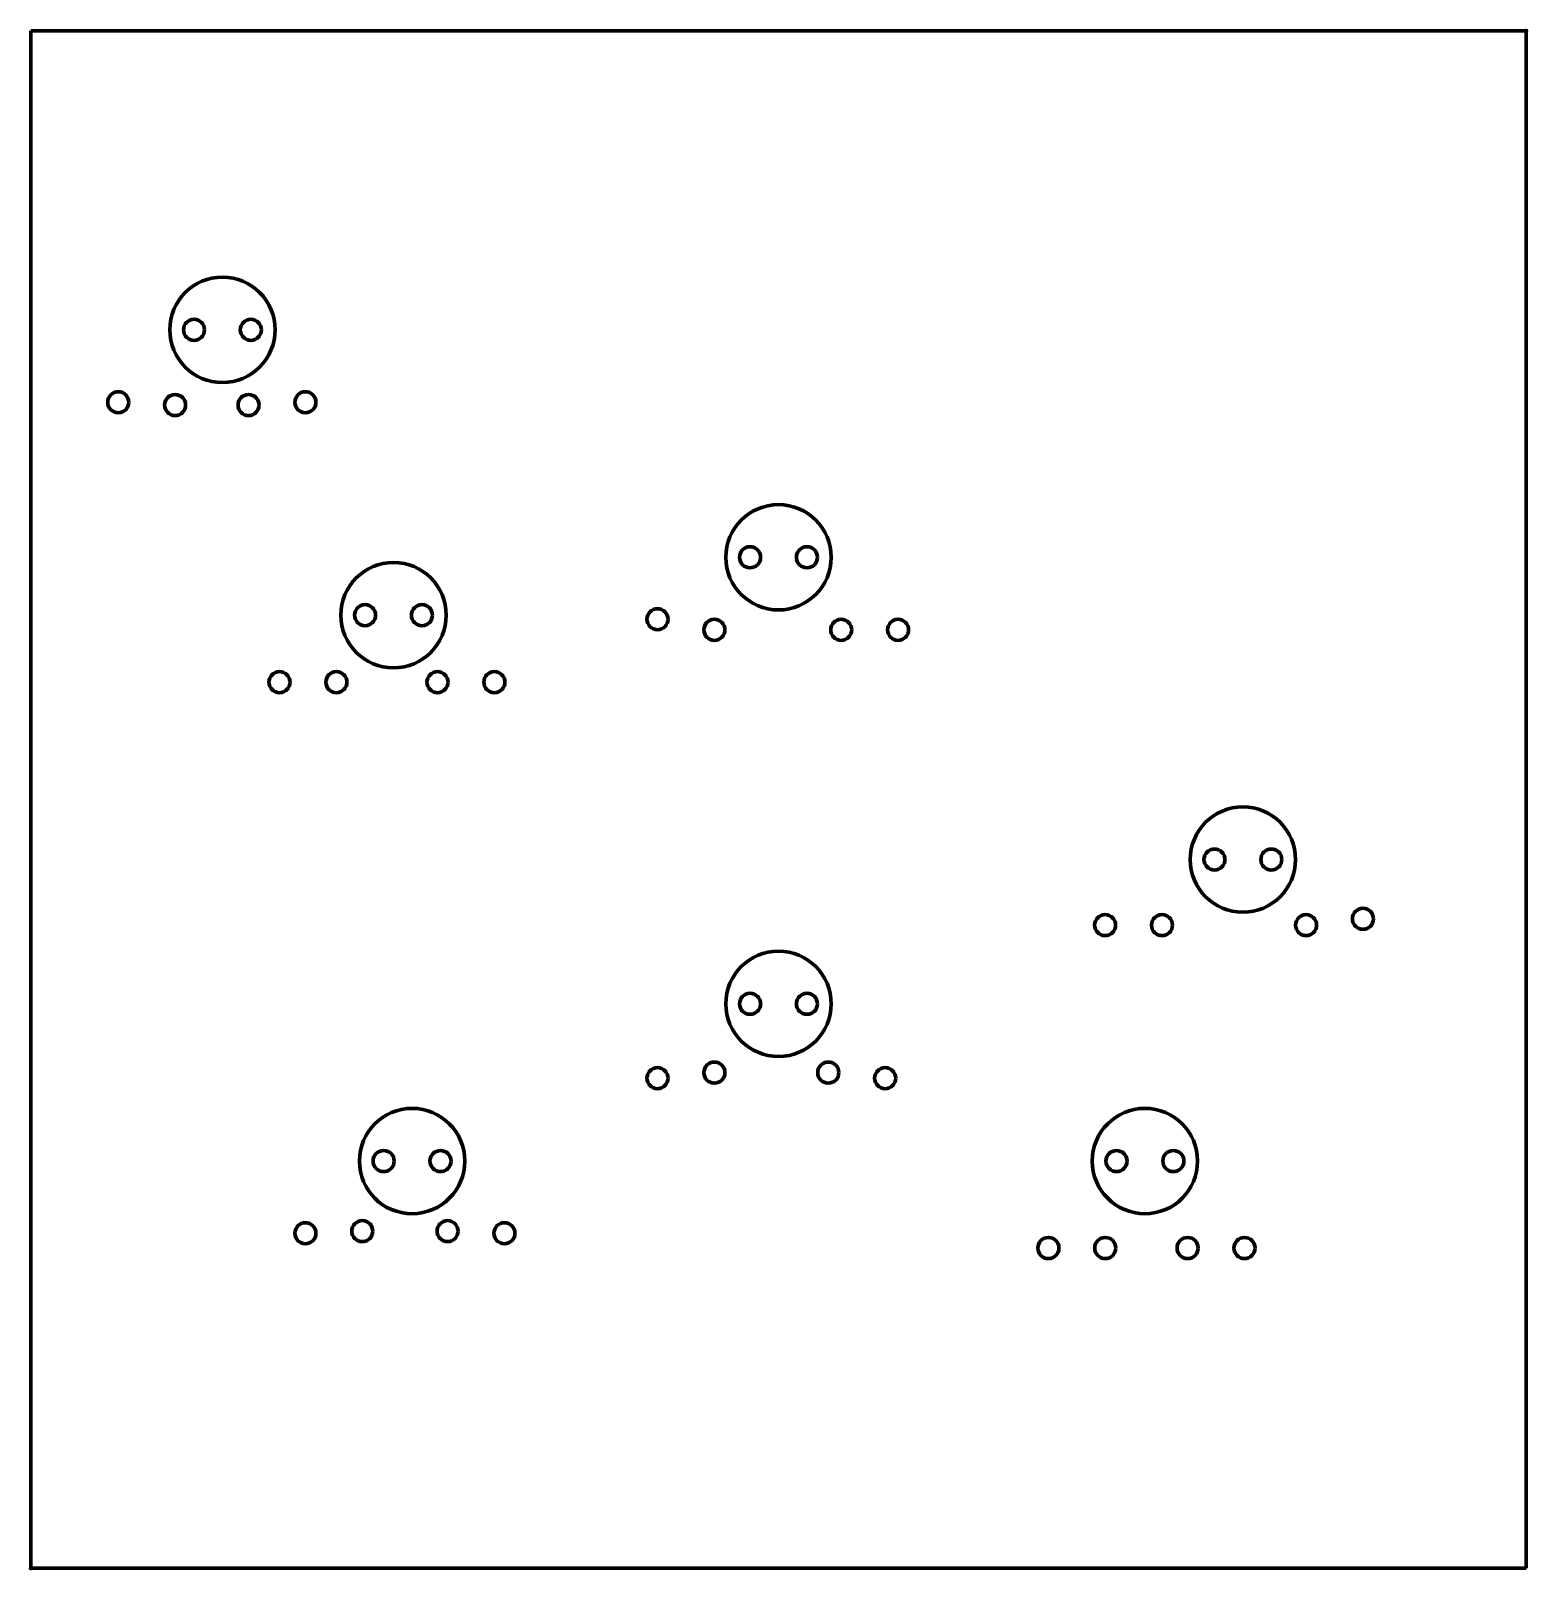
# Model space of a CAD drawing. Header units: millimetres. Extents: x 0 to 71, y 0 to 73.
import ezdxf

# ---------------------------------------------------------------- set-up
doc = ezdxf.new("R2010")
doc.units = ezdxf.units.MM
doc.layers.add('1', color=7, linetype='Continuous', true_color=0xffffff)
doc.layers.add('61', color=7, linetype='Continuous', true_color=0xffffff)

msp = doc.modelspace()

# ---------------------------------------------------------------- linework, layer by layer
at = {"layer": '1', "color": 163, "linetype": 'Continuous', "lineweight": 70}
for p, q in [((0, 0), (0, 73)), ((0, 73), (71, 73)), ((71, 73), (71, 0)), ((71, 0), (0, 0))]:
    msp.add_line(p, q, dxfattribs=at)
for centre, radius in [((9.1, 58.8), 2.5), ((7.75, 58.8), 0.5), ((10.45, 58.8), 0.5), ((4.153824, 55.361275), 0.5), ((6.853824, 55.228259), 0.5), ((10.340201, 55.228259), 0.5), ((13.040201, 55.361275), 0.5), ((35.5, 48), 2.5), ((34.15, 48), 0.5), ((36.85, 48), 0.5), ((17.222606, 45.252605), 2.5), ((15.872606, 45.252605), 0.5), ((18.572606, 45.252605), 0.5), ((29.756305, 45.059511), 0.5), ((32.456305, 44.554398), 0.5), ((38.476735, 44.554398), 0.5), ((41.176735, 44.554398), 0.5), ((11.810279, 42.070647), 0.5), ((14.510279, 42.070647), 0.5), ((19.310113, 42.070647), 0.5), ((22.010113, 42.070647), 0.5), ((57.547402, 33.649716), 2.5), ((56.197402, 33.649716), 0.5), ((58.897402, 33.649716), 0.5), ((51.006294, 30.535648), 0.5), ((53.706294, 30.535648), 0.5), ((60.547191, 30.535648), 0.5), ((63.247191, 30.835648), 0.5), ((35.5, 26.8), 2.5), ((34.15, 26.8), 0.5), ((36.85, 26.8), 0.5), ((29.756305, 23.26956), 0.5), ((32.456305, 23.533091), 0.5), ((37.865072, 23.533091), 0.5), ((40.565072, 23.26956), 0.5), ((18.103949, 19.33433), 2.5), ((52.896051, 19.33433), 2.5), ((16.753949, 19.33433), 0.5), ((19.453949, 19.33433), 0.5), ((51.546051, 19.33433), 0.5), ((54.246051, 19.33433), 0.5), ((13.040201, 15.906431), 0.5), ((15.740201, 16.006431), 0.5), ((19.788577, 16.006431), 0.5), ((22.488577, 15.906431), 0.5), ((48.313151, 15.204334), 0.5), ((51.013151, 15.204334), 0.5), ((54.923151, 15.204334), 0.5), ((57.623151, 15.204334), 0.5)]:
    msp.add_circle(centre, radius, dxfattribs=at)
msp.add_point((71, 73), dxfattribs=at)
at = {"layer": '61', "color": 23, "linetype": 'Continuous', "lineweight": 70}
msp.add_point((0, 0), dxfattribs=at)

doc.saveas('drawing.dxf')
